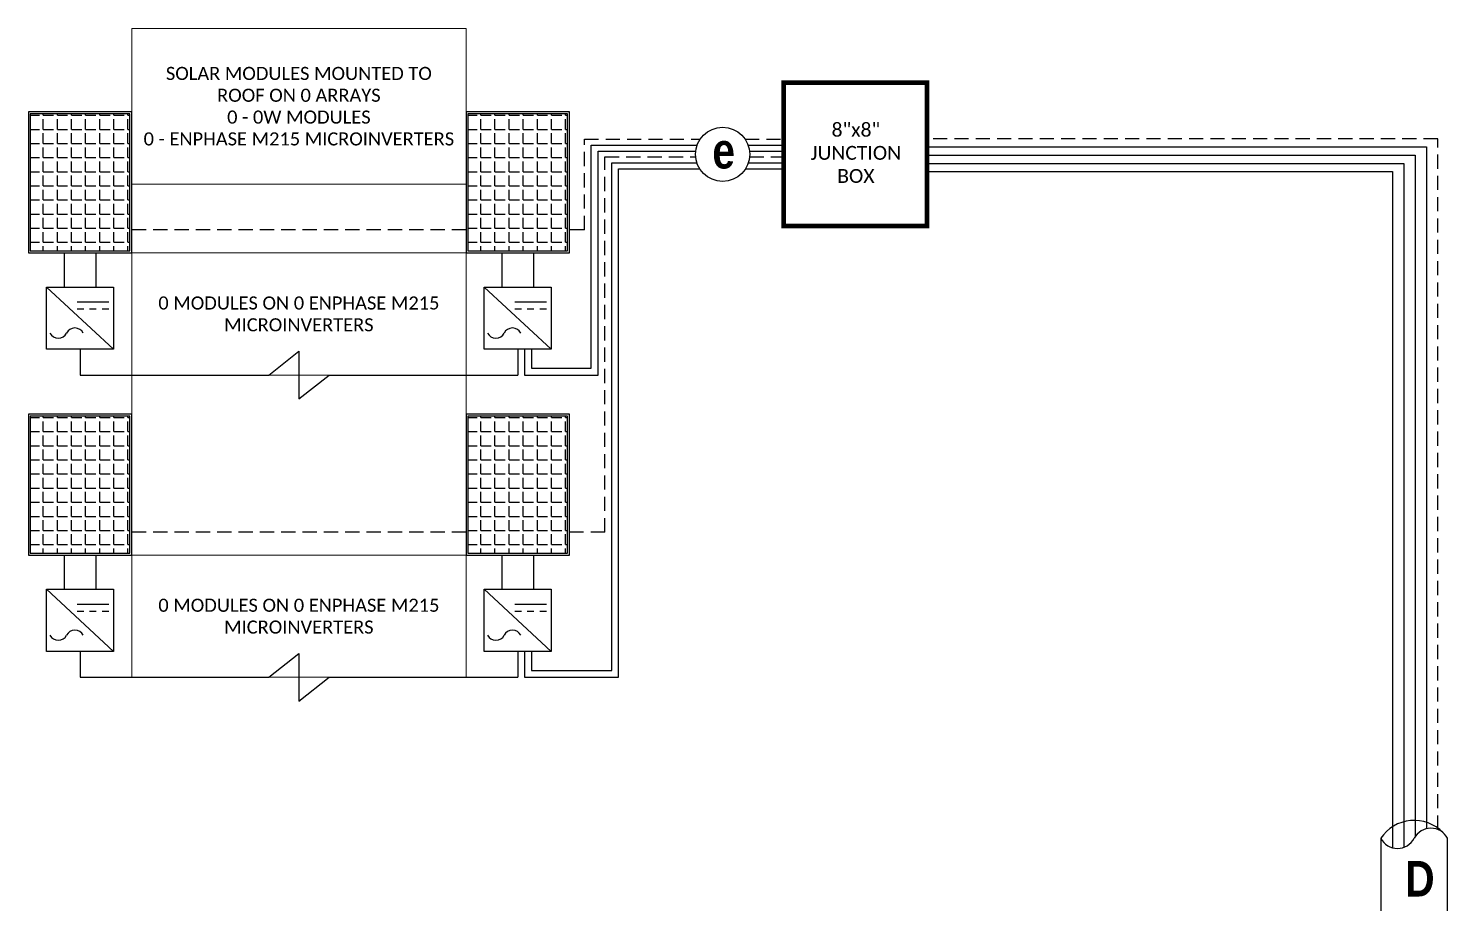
# Model space of a CAD drawing. Header units: feet. Extents: x 22681 to 23216, y 15297 to 15867.
# Drawn here: x 22842.1 to 23216.4, y 15636.6 to 15867.3 of the extents above; entities that cross this region are included whole.
import ezdxf

# ---------------------------------------------------------------- set-up
doc = ezdxf.new("R2010")
doc.units = ezdxf.units.FT
doc.header["$MEASUREMENT"] = 0
doc.linetypes.add('HIDDEN', pattern=[0.375, 0.25, -0.125])
doc.layers.add('TEXT', color=7, linetype='Continuous')
doc.styles.add('ONE LINE TXT', font='techb___.ttf')
doc.styles.get("Standard").update_dxf_attribs({"font": 'calibri.ttf'})

# ---------------------------------------------------------------- blocks, each defined once
blk = doc.blocks.new('*T25')
at = {"layer": 'Defpoints', "color": 8, "linetype": 'ByBlock', "lineweight": 0, "transparency": 16777216}
for p, q in [((0, 0), (88.16, 0)), ((0, 0), (0, -171.21)), ((88.16, 0), (88.16, -171.21)), ((0, -41.08), (88.16, -41.08)), ((0, -59.24), (88.16, -59.24)), ((0, -91.46), (88.16, -91.46)), ((0, -138.99), (88.16, -138.99)), ((0, -171.21), (88.16, -171.21))]:
    blk.add_line(p, q, dxfattribs=at)
at = {"color": 0, "linetype": 'Continuous', "transparency": 16777216, "char_height": 3.4544, "width": 83.574, "attachment_point": 5}
for s, insert in [('{\\fCalibri|b0|i0|c0;SOLAR MODULES MOUNTED TO ROOF ON 0 ARRAYS^J0 - 0W MODULES^J0 - ENPHASE M215 MICROINVERTERS', (44.08, -20.54)), ('{\\fCalibri|b0|i0|c0;', (44.08, -50.16)), ('{\\fCalibri|b0|i0|c0;0 MODULES ON 0 ENPHASE M215 MICROINVERTERS', (44.08, -75.35)), ('{\\fCalibri|b0|i0|c0;', (44.08, -115.23)), ('{\\fCalibri|b0|i0|c0;0 MODULES ON 0 ENPHASE M215 MICROINVERTERS', (44.08, -155.1))]:
    blk.add_mtext(s, dxfattribs=dict(at, insert=insert))
blk = doc.blocks.new('8x8box')
at = {"lineweight": 50, "const_width": 1.19}
blk.add_lwpolyline([(37.78, 0), (0, 0), (0, 37.78), (37.78, 37.78)], close=True, dxfattribs=at)
at = {"color": 1, "insert": (19.03, 19.26), "char_height": 3.6576, "attachment_point": 5}
blk.add_mtext_dynamic_manual_height_columns('8"x8"  JUNCTION BOX ', width=0.4767, gutter_width=7.17, heights=[0], dxfattribs=at)

msp = doc.modelspace()

# ---------------------------------------------------------------- hatches: boundary and pattern name
at = {"linetype": 'Continuous'}
h = msp.add_hatch(dxfattribs=at)
h.set_pattern_fill('ANGLE', color=256, scale=13.54666)
h.set_pattern_definition([(0, (22905.5917, 3826.41), (0, 3.7253315), [2.709332, -1.0159995]), (90, (22905.5917, 3826.41), (-3.7253315, 2e-16), [2.709332, -1.0159995])])
h.paths.add_polyline_path([(22842.58, 15844.71), (22842.58, 15808.52), (22868.82, 15808.52), (22868.82, 15844.71)])
h = msp.add_hatch(dxfattribs=at)
h.set_pattern_fill('ANGLE', color=256, scale=13.54666)
h.set_pattern_definition([(0, (23021.0116, 3826.41), (0, 3.7253315), [2.709332, -1.0159995]), (90, (23021.0116, 3826.41), (-3.7253315, 2e-16), [2.709332, -1.0159995])])
h.paths.add_polyline_path([(22958, 15844.71), (22958, 15808.52), (22984.24, 15808.52), (22984.24, 15844.71)])
h = msp.add_hatch(dxfattribs=at)
h.set_pattern_fill('ANGLE', color=256, scale=13.54666)
h.set_pattern_definition([(0, (22905.5917, 3746.6567), (0, 3.7253315), [2.709332, -1.0159995]), (90, (22905.5917, 3746.6567), (-3.7253315, 2e-16), [2.709332, -1.0159995])])
h.paths.add_polyline_path([(22842.58, 15764.95), (22842.58, 15728.77), (22868.82, 15728.77), (22868.82, 15764.95)])
h = msp.add_hatch(dxfattribs=at)
h.set_pattern_fill('ANGLE', color=256, scale=13.54666)
h.set_pattern_definition([(0, (23021.0116, 3746.6567), (0, 3.7253315), [2.709332, -1.0159995]), (90, (23021.0116, 3746.6567), (-3.7253315, 2e-16), [2.709332, -1.0159995])])
h.paths.add_polyline_path([(22958, 15764.95), (22958, 15728.77), (22984.24, 15728.77), (22984.24, 15764.95)])

# ---------------------------------------------------------------- linework, layer by layer
at = {"color": 92, "linetype": 'HIDDEN', "ltscale": 15}
for p, q in [((22988.72, 15837.99), (23019.23, 15837.99)), ((22988.72, 15814.06), (22988.72, 15837.99)), ((23031.09, 15837.99), (23041.28, 15837.99)), ((22994.12, 15833.33), (23018.05, 15833.33)), ((22994.12, 15734.31), (22994.12, 15833.33)), ((23032.27, 15833.33), (23041.28, 15833.33)), ((22988.72, 15814.06), (22984.75, 15814.06)), ((22994.12, 15734.31), (22984.75, 15734.31))]:
    msp.add_line(p, q, dxfattribs=at)
at = {"color": 10, "linetype": 'Continuous'}
for p, q in [((22990.52, 15836.44), (23018.44, 15836.44)), ((22990.52, 15777.6), (22990.52, 15836.44)), ((23031.88, 15836.44), (23041.28, 15836.44)), ((23079.06, 15835.97), (23210.8, 15835.97)), ((23210.8, 15835.97), (23210.8, 15656.08)), ((22995.93, 15831.78), (23018.38, 15831.78)), ((22995.93, 15697.84), (22995.93, 15831.78)), ((23031.94, 15831.78), (23041.28, 15831.78)), ((23079.06, 15831.62), (23204.8, 15831.62)), ((23204.8, 15831.62), (23204.8, 15651.17)), ((22974.72, 15777.6), (22990.52, 15777.6)), ((22974.72, 15697.84), (22995.93, 15697.84))]:
    msp.add_line(p, q, dxfattribs=at)
at = {"linetype": 'Continuous'}
for p, q in [((22992.32, 15834.89), (23018.07, 15834.89)), ((22992.32, 15775.79), (22992.32, 15834.89)), ((23032.25, 15834.89), (23041.28, 15834.89)), ((22997.73, 15830.23), (23019.11, 15830.23)), ((22997.73, 15696.04), (22997.73, 15830.23)), ((23031.21, 15830.23), (23041.28, 15830.23)), ((22851.55, 15808.02), (22851.55, 15799)), ((22859.85, 15808.02), (22859.85, 15799)), ((22966.97, 15808.02), (22966.97, 15799)), ((22975.27, 15808.02), (22975.27, 15799)), ((22846.88, 15799), (22864.52, 15799)), ((22846.88, 15799), (22864.52, 15782.61)), ((22846.88, 15782.61), (22846.88, 15799)), ((22864.52, 15799), (22864.52, 15782.61)), ((22962.3, 15799), (22979.94, 15799)), ((22962.3, 15782.61), (22962.3, 15799)), ((22962.3, 15799), (22979.94, 15782.61)), ((22979.94, 15799), (22979.94, 15782.61)), ((22864.52, 15782.61), (22846.88, 15782.61)), ((22979.94, 15782.61), (22962.3, 15782.61)), ((22972.92, 15775.79), (22992.32, 15775.79)), ((22851.55, 15728.26), (22851.55, 15719.25)), ((22859.85, 15728.26), (22859.85, 15719.25)), ((22966.97, 15728.26), (22966.97, 15719.25)), ((22975.27, 15728.26), (22975.27, 15719.25)), ((22846.88, 15719.25), (22864.52, 15719.25)), ((22846.88, 15702.86), (22846.88, 15719.25)), ((22846.88, 15719.25), (22864.52, 15702.86)), ((22864.52, 15719.25), (22864.52, 15702.86)), ((22962.3, 15719.25), (22979.94, 15719.25)), ((22962.3, 15702.86), (22962.3, 15719.25)), ((22962.3, 15719.25), (22979.94, 15702.86)), ((22979.94, 15719.25), (22979.94, 15702.86)), ((22864.52, 15702.86), (22846.88, 15702.86)), ((22979.94, 15702.86), (22962.3, 15702.86)), ((22972.92, 15696.04), (22997.73, 15696.04))]:
    msp.add_line(p, q, dxfattribs=at)
at = {"color": 7, "linetype": 'Continuous'}
for p, q in [((23079.06, 15833.8), (23207.8, 15833.8)), ((23207.8, 15833.8), (23207.8, 15653.96)), ((23079.06, 15829.45), (23201.8, 15829.45)), ((23201.8, 15829.45), (23201.8, 15651.07)), ((22863.3, 15795.01), (22854.91, 15795.01)), ((22856.66, 15793.2), (22854.91, 15793.2)), ((22859.98, 15793.2), (22858.23, 15793.2)), ((22863.3, 15793.2), (22861.55, 15793.2)), ((22978.72, 15795.01), (22970.33, 15795.01)), ((22972.08, 15793.2), (22970.33, 15793.2)), ((22975.4, 15793.2), (22973.65, 15793.2)), ((22978.72, 15793.2), (22976.97, 15793.2)), ((22905.45, 15775.79), (22913.41, 15782.06)), ((22913.41, 15782.06), (22913.41, 15769.53)), ((22913.41, 15769.53), (22921.37, 15775.79)), ((22863.3, 15715.26), (22854.91, 15715.26)), ((22856.66, 15713.44), (22854.91, 15713.44)), ((22859.98, 15713.44), (22858.23, 15713.44)), ((22863.3, 15713.44), (22861.55, 15713.44)), ((22978.72, 15715.26), (22970.33, 15715.26)), ((22972.08, 15713.44), (22970.33, 15713.44)), ((22975.4, 15713.44), (22973.65, 15713.44)), ((22978.72, 15713.44), (22976.97, 15713.44)), ((22905.45, 15696.04), (22913.41, 15702.3)), ((22913.41, 15702.3), (22913.41, 15689.78)), ((22913.41, 15689.78), (22921.37, 15696.04)), ((23198.75, 15653.55), (23198.75, 15632.31)), ((23216.37, 15632.31), (23216.37, 15653.55))]:
    msp.add_line(p, q, dxfattribs=at)
at = {"linetype": 'Continuous', "flags": 128}
for points in [[(22842.07, 15845.22), (22842.07, 15808.02), (22869.33, 15808.02), (22869.33, 15845.22), (22842.07, 15845.22)], [(22957.49, 15845.22), (22957.49, 15808.02), (22984.75, 15808.02), (22984.75, 15845.22), (22957.49, 15845.22)], [(22855.7, 15782.61), (22855.7, 15775.79)], [(22971.12, 15782.61), (22971.12, 15775.79)], [(22972.92, 15782.61), (22972.92, 15775.79)], [(22855.7, 15775.79), (22905.45, 15775.79)], [(22921.37, 15775.79), (22971.12, 15775.79)], [(22842.07, 15765.46), (22842.07, 15728.26), (22869.33, 15728.26), (22869.33, 15765.46), (22842.07, 15765.46)], [(22957.49, 15765.46), (22957.49, 15728.26), (22984.75, 15728.26), (22984.75, 15765.46), (22957.49, 15765.46)], [(22855.7, 15702.86), (22855.7, 15696.04)], [(22971.12, 15702.86), (22971.12, 15696.04)], [(22972.92, 15702.86), (22972.92, 15696.04)], [(22855.7, 15696.04), (22905.45, 15696.04)], [(22921.37, 15696.04), (22971.12, 15696.04)]]:
    msp.add_lwpolyline(points, dxfattribs=at)
for points in [[(22842.58, 15844.71), (22842.58, 15808.52), (22868.82, 15808.52), (22868.82, 15844.71)], [(22958, 15844.71), (22958, 15808.52), (22984.24, 15808.52), (22984.24, 15844.71)], [(22842.58, 15764.95), (22842.58, 15728.77), (22868.82, 15728.77), (22868.82, 15764.95)], [(22958, 15764.95), (22958, 15728.77), (22984.24, 15728.77), (22984.24, 15764.95)]]:
    msp.add_lwpolyline(points, close=True, dxfattribs=at)
at = {"color": 92, "linetype": 'HIDDEN', "ltscale": 15, "flags": 128}
for points in [[(22957.49, 15814.06), (22869.33, 15814.06)], [(22957.49, 15734.31), (22869.33, 15734.31)]]:
    msp.add_lwpolyline(points, dxfattribs=at)
at = {"color": 10, "linetype": 'Continuous', "flags": 128}
for points in [[(22974.72, 15782.61), (22974.72, 15777.6)], [(22974.72, 15702.86), (22974.72, 15697.84)]]:
    msp.add_lwpolyline(points, dxfattribs=at)
at = {"color": 7, "linetype": 'Continuous'}
msp.add_circle((23025.16, 15834.02), 7.14, dxfattribs=at)
at = {"linetype": 'Continuous'}
for centre, radius, start, end in [((22854.33, 15785.72), 2.48, 27.6639, 152.3361), ((22969.75, 15785.72), 2.48, 27.6639, 152.3361), ((22849.94, 15788.02), 2.48, 207.6639, 332.3361), ((22965.36, 15788.02), 2.48, 207.6639, 332.3361), ((22849.94, 15708.27), 2.48, 207.6639, 332.3361), ((22854.33, 15705.97), 2.48, 27.6639, 152.3361), ((22965.36, 15708.27), 2.48, 207.6639, 332.3361), ((22969.75, 15705.97), 2.48, 27.6639, 152.3361), ((23203.15, 15655.86), 4.98, 207.6639, 332.3361), ((23211.97, 15651.24), 4.98, 27.6639, 152.3361)]:
    msp.add_arc(centre, radius, start, end, dxfattribs=at)
at = {"color": 7, "linetype": 'Continuous'}
msp.add_arc((23207.56, 15647.7), 10.58, 43.9732, 146.4265, dxfattribs=at)
at = {"layer": 'TEXT', "color": 92, "linetype": 'HIDDEN', "ltscale": 15}
for p, q in [((23213.8, 15838.15), (23079.06, 15838.15)), ((23213.8, 15655.86), (23213.8, 15838.15))]:
    msp.add_line(p, q, dxfattribs=at)

# ---------------------------------------------------------------- block references
msp.add_blockref('*T25', (22869.33, 15867.25))
at = {"color": 7}
msp.add_blockref('8x8box', (23041.28, 15815.13), dxfattribs=at)

# ---------------------------------------------------------------- texts
at = {"color": 1, "linetype": 'Continuous', "char_height": 9.3833, "attachment_point": 1, "style": 'ONE LINE TXT'}
for s, insert in [('{\\W1;\\C256;e}', (23022.45, 15839.68)), ('{\\W1;\\C256;D}', (23205.19, 15647.58))]:
    msp.add_mtext_dynamic_manual_height_columns(s, width=0.1385, gutter_width=2.13, heights=[0], dxfattribs=dict(at, insert=insert))

doc.saveas('drawing.dxf')
